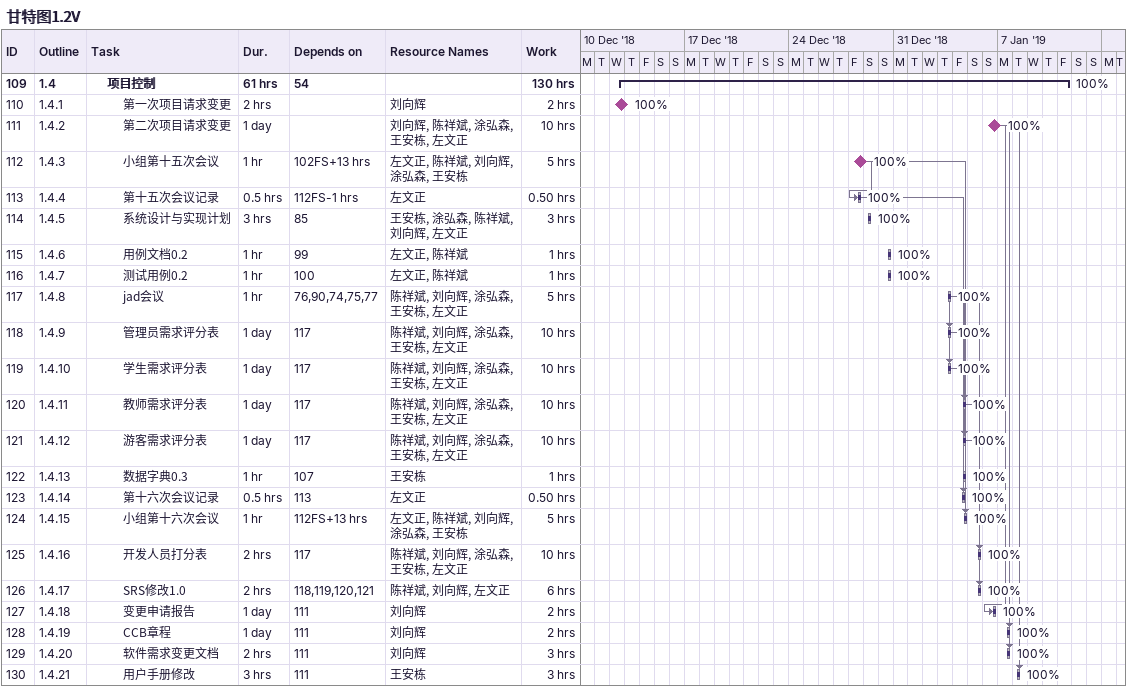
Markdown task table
甘特图1.2V

| ID | WBS | Task | Duration | Start | Finish | Predecessors | Resources | % complete | Work (h) |
|---|---|---|---|---|---|---|---|---|---|
| 109 | 1.4 | **项目控制** | 61h | 2018-12-12 | 2019-01-11 | 54 |  | 100 | 130 |
| 110 | 1.4.1 | 第一次项目请求变更 | 2h | 2018-12-12 | 2018-12-12 |  | 刘向辉 | 100 | 2 |
| 111 | 1.4.2 | 第二次项目请求变更 | 1d | 2019-01-06 | 2019-01-06 |  | 刘向辉, 陈祥斌, 涂弘森, 王安栋, 左文正 | 100 | 10 |
| 112 | 1.4.3 | 小组第十五次会议 | 1h | 2018-12-28 | 2018-12-28 | 102FS+13h | 左文正, 陈祥斌, 刘向辉, 涂弘森, 王安栋 | 100 | 5 |
| 113 | 1.4.4 | 第十五次会议记录 | 0.5h | 2018-12-28 | 2018-12-28 | 112FS-1h | 左文正 | 100 | 0.50 |
| 114 | 1.4.5 | 系统设计与实现计划 | 3h | 2018-12-29 | 2018-12-29 | 85 | 王安栋, 涂弘森, 陈祥斌, 刘向辉, 左文正 | 100 | 3 |
| 115 | 1.4.6 | 用例文档0.2 | 1h | 2018-12-30 | 2018-12-30 | 99 | 左文正, 陈祥斌 | 100 | 1 |
| 116 | 1.4.7 | 测试用例0.2 | 1h | 2018-12-30 | 2018-12-30 | 100 | 左文正, 陈祥斌 | 100 | 1 |
| 117 | 1.4.8 | jad会议 | 1h | 2019-01-03 | 2019-01-03 | 76, 90, 74, 75, 77 | 陈祥斌, 刘向辉, 涂弘森, 王安栋, 左文正 | 100 | 5 |
| 118 | 1.4.9 | 管理员需求评分表 | 1d | 2019-01-03 | 2019-01-03 | 117 | 陈祥斌, 刘向辉, 涂弘森, 王安栋, 左文正 | 100 | 10 |
| 119 | 1.4.10 | 学生需求评分表 | 1d | 2019-01-03 | 2019-01-03 | 117 | 陈祥斌, 刘向辉, 涂弘森, 王安栋, 左文正 | 100 | 10 |
| 120 | 1.4.11 | 教师需求评分表 | 1d | 2019-01-04 | 2019-01-04 | 117 | 陈祥斌, 刘向辉, 涂弘森, 王安栋, 左文正 | 100 | 10 |
| 121 | 1.4.12 | 游客需求评分表 | 1d | 2019-01-04 | 2019-01-04 | 117 | 陈祥斌, 刘向辉, 涂弘森, 王安栋, 左文正 | 100 | 10 |
| 122 | 1.4.13 | 数据字典0.3 | 1h | 2019-01-04 | 2019-01-04 | 107 | 王安栋 | 100 | 1 |
| 123 | 1.4.14 | 第十六次会议记录 | 0.5h | 2019-01-04 | 2019-01-04 | 113 | 左文正 | 100 | 0.50 |
| 124 | 1.4.15 | 小组第十六次会议 | 1h | 2019-01-04 | 2019-01-04 | 112FS+13h | 左文正, 陈祥斌, 刘向辉, 涂弘森, 王安栋 | 100 | 5 |
| 125 | 1.4.16 | 开发人员打分表 | 2h | 2019-01-05 | 2019-01-05 | 117 | 陈祥斌, 刘向辉, 涂弘森, 王安栋, 左文正 | 100 | 10 |
| 126 | 1.4.17 | SRS修改1.0 | 2h | 2019-01-05 | 2019-01-05 | 118, 119, 120, 121 | 陈祥斌, 刘向辉, 左文正 | 100 | 6 |
| 127 | 1.4.18 | 变更申请报告 | 1d | 2019-01-06 | 2019-01-06 | 111 | 刘向辉 | 100 | 2 |
| 128 | 1.4.19 | CCB章程 | 1d | 2019-01-07 | 2019-01-07 | 111 | 刘向辉 | 100 | 2 |
| 129 | 1.4.20 | 软件需求变更文档 | 2h | 2019-01-07 | 2019-01-07 | 111 | 刘向辉 | 100 | 3 |
| 130 | 1.4.21 | 用户手册修改 | 3h | 2019-01-08 | 2019-01-08 | 111 | 王安栋 | 100 | 3 |
